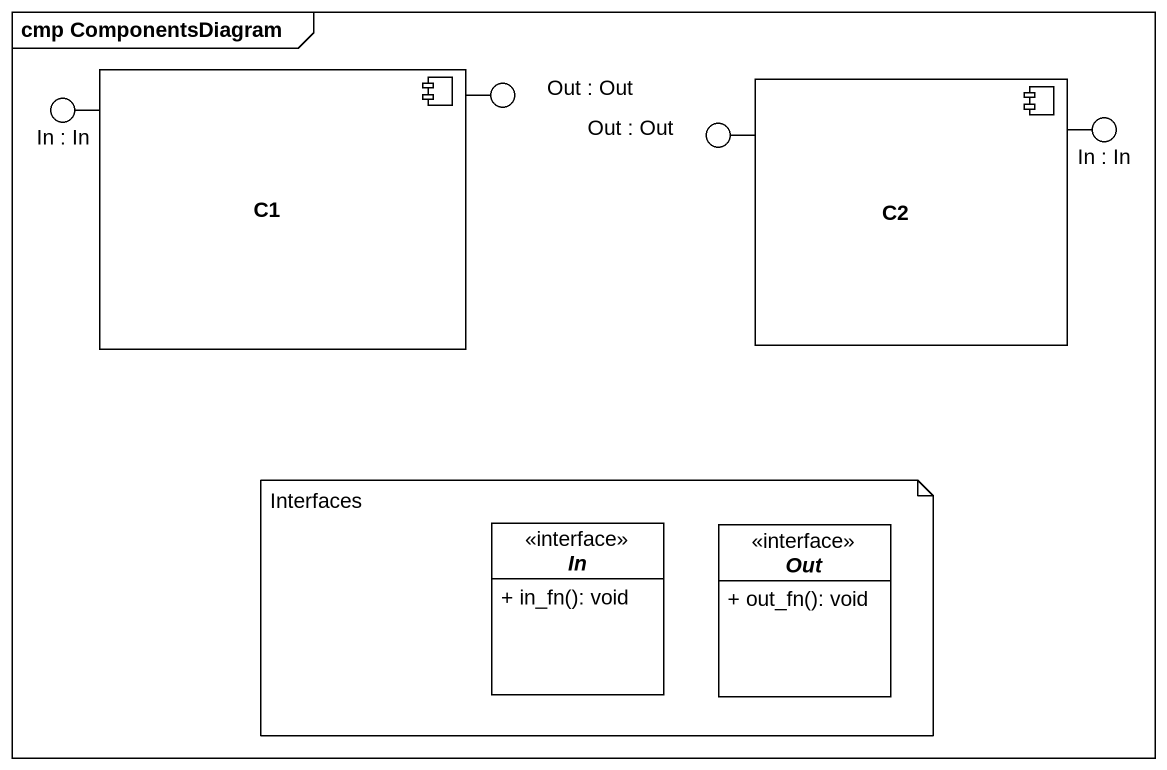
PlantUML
@startuml
mainframe cmp ComponentsDiagram
allowmixing
hide circle
hide empty members
skinparam classAttributeIconSize 0
component C1
component C2
() "In : In" as In
() "Out : Out" as Out
() "Out : Out" as Out_2
() "In : In" as In_2
interface "In" as In_3 {
  + in_fn(): void
}
interface "Out" as Out_3 {
  + out_fn(): void
}
C1 -left- In
C1 -right- Out
C2 -left- Out_2
C2 -right- In_2
note as N1
  Interfaces
end note
@enduml
